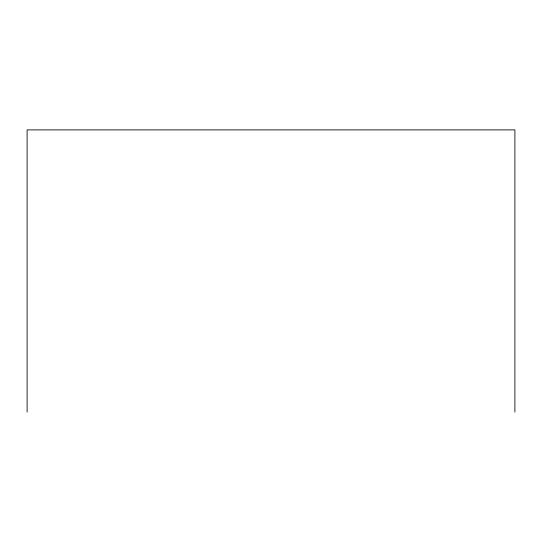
<?xml version="1.0" encoding="UTF-8"?>
<svg xmlns="http://www.w3.org/2000/svg" width="542" height="542" viewBox="0 0 542 542"><rect width="100%" height="100%" fill="white"/><g stroke="black" fill="none" stroke-linecap="round" stroke-linejoin="round"><path stroke-width="0.81" d="M514.9 412.11L514.9 129.89L27.1 129.89L27.1 412.11"/></g></svg>
